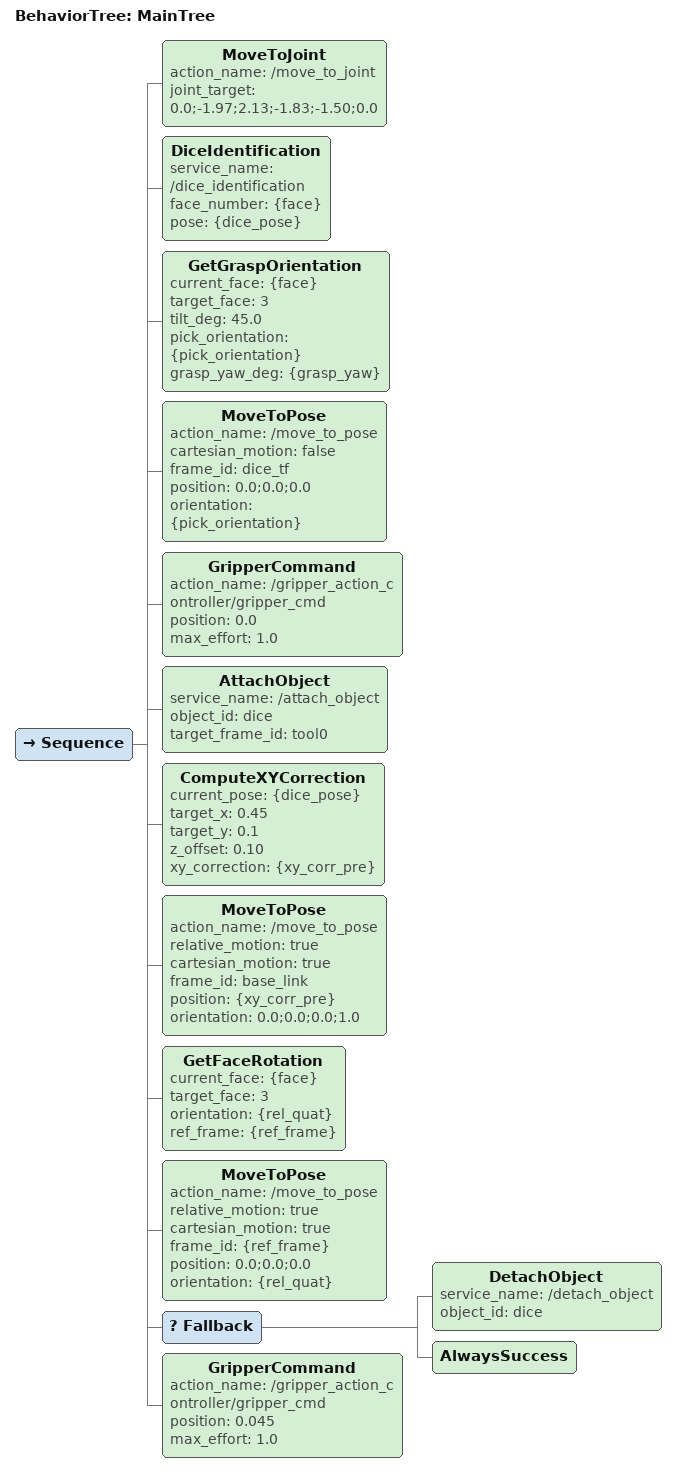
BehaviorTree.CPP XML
<root BTCPP_format="4" main_tree_to_execute="MainTree">
    <BehaviorTree ID="MainTree">
        <Sequence>
            <MoveToJoint action_name="/move_to_joint" joint_target="0.0;-1.97;2.13;-1.83;-1.50;0.0"/>
            <DiceIdentification service_name="/dice_identification" face_number="{face}" pose="{dice_pose}"/>
            <GetGraspOrientation current_face="{face}" target_face="3" tilt_deg="45.0" pick_orientation="{pick_orientation}" grasp_yaw_deg="{grasp_yaw}"/>
            <MoveToPose action_name="/move_to_pose" cartesian_motion="false" frame_id="dice_tf" position="0.0;0.0;0.0" orientation="{pick_orientation}"/>
            <GripperCommand action_name="/gripper_action_controller/gripper_cmd" position="0.0" max_effort="1.0"/>
            <AttachObject service_name="/attach_object" object_id="dice" target_frame_id="tool0"/>
            <ComputeXYCorrection current_pose="{dice_pose}" target_x="0.45" target_y="0.1" z_offset="0.10" xy_correction="{xy_corr_pre}"/>
            <MoveToPose action_name="/move_to_pose" relative_motion="true" cartesian_motion="true" frame_id="base_link" position="{xy_corr_pre}" orientation="0.0;0.0;0.0;1.0"/>
            <GetFaceRotation current_face="{face}" target_face="3" orientation="{rel_quat}" ref_frame="{ref_frame}"/>
            <MoveToPose action_name="/move_to_pose" relative_motion="true" cartesian_motion="true" frame_id="{ref_frame}" position="0.0;0.0;0.0" orientation="{rel_quat}"/>
            <Fallback>
                <DetachObject service_name="/detach_object" object_id="dice"/>
                <AlwaysSuccess/>
            </Fallback>
            <GripperCommand action_name="/gripper_action_controller/gripper_cmd" position="0.045" max_effort="1.0"/>
        </Sequence>
    </BehaviorTree>
</root>
